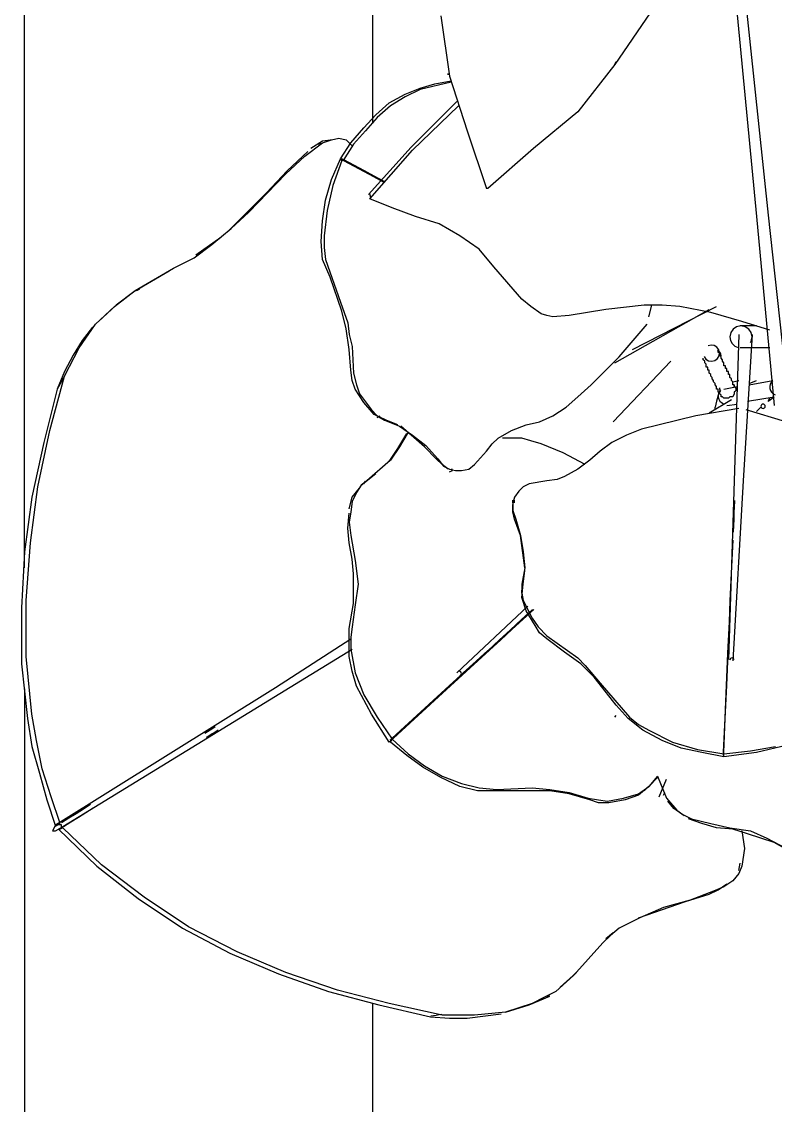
# Model space of a CAD drawing. Header units: millimetres. Extents: x 7649 to 34105, y 3983 to 25377.
# Drawn here: x 15515.5 to 15785.8, y 14705.2 to 15093.6 of the extents above; entities that cross this region are included whole.
import ezdxf

# ---------------------------------------------------------------- set-up
doc = ezdxf.new("R2010")
doc.units = ezdxf.units.MM

msp = doc.modelspace()

# ---------------------------------------------------------------- linework, layer by layer
at = {"layer": 'GEOMETRY', "color": 7}
for p, q in [((15641.46111, 15057.08472), (15641.46111, 15337.01389)), ((15516.57778, 14897.80556), (15516.57778, 15278.80556)), ((15770.04861, 15118.46806), (15779.04444, 15023.74722)), ((15773.22361, 15118.99722), (15783.27778, 15024.27639)), ((15665.80278, 15095.71389), (15668.97778, 15074.01806)), ((15740.94444, 15096.77222), (15728.24444, 15078.25139)), ((15728.24444, 15078.25139), (15715.01528, 15061.31806)), ((15728.24444, 15078.25139), (15728.77361, 15079.30972)), ((15668.44861, 15074.54722), (15668.44861, 15075.07639)), ((15669.50694, 15071.90139), (15658.39444, 15069.25556)), ((15658.39444, 15069.78472), (15663.68611, 15071.37222)), ((15663.68611, 15071.37222), (15669.50694, 15072.43056)), ((15668.97778, 15074.01806), (15675.32778, 15054.43889)), ((15647.28194, 15064.49306), (15653.10278, 15067.66806)), ((15653.10278, 15066.60972), (15647.81111, 15063.43472)), ((15653.10278, 15067.66806), (15658.39444, 15069.78472)), ((15658.39444, 15069.25556), (15653.10278, 15066.60972)), ((15642.51944, 15060.25972), (15647.28194, 15064.49306)), ((15647.81111, 15063.43472), (15643.04861, 15059.20139)), ((15671.62361, 15065.02222), (15655.21944, 15048.61806)), ((15655.74861, 15047.55972), (15672.15278, 15063.43472)), ((15638.28611, 15055.49722), (15642.51944, 15060.25972)), ((15643.04861, 15059.20139), (15638.81528, 15054.43889)), ((15715.01528, 15061.31806), (15699.14028, 15048.08889)), ((15715.01528, 15061.31806), (15715.54444, 15061.84722)), ((15633.52361, 15050.20556), (15638.28611, 15055.49722)), ((15627.17361, 15051.26389), (15623.46944, 15050.73472)), ((15623.46944, 15050.20556), (15626.64444, 15051.26389)), ((15626.64444, 15051.26389), (15629.29028, 15051.79306)), ((15629.29028, 15051.79306), (15631.93611, 15051.26389)), ((15631.93611, 15051.26389), (15634.05278, 15049.14722)), ((15638.81528, 15054.43889), (15634.58194, 15049.67639)), ((15675.32778, 15054.43889), (15682.20694, 15033.80139)), ((15618.17778, 15047.03056), (15610.76944, 15040.15139)), ((15617.11944, 15045.44306), (15623.46944, 15050.20556)), ((15623.46944, 15050.73472), (15619.23611, 15048.08889)), ((15621.88194, 15049.67639), (15622.94028, 15050.20556)), ((15629.81944, 15044.38472), (15633.52361, 15050.20556)), ((15634.58194, 15049.67639), (15630.87778, 15043.85556)), ((15655.21944, 15048.61806), (15639.87361, 15031.68472)), ((15640.40278, 15030.09722), (15655.74861, 15047.55972)), ((15699.14028, 15048.08889), (15682.73611, 15033.80139)), ((15610.24028, 15039.09306), (15617.11944, 15045.44306)), ((15626.64444, 15036.97639), (15629.81944, 15044.38472)), ((15630.34861, 15043.85556), (15627.17361, 15034.85972)), ((15630.34861, 15043.85556), (15629.81944, 15044.38472)), ((15629.81944, 15044.38472), (15630.34861, 15043.85556)), ((15630.04382, 15044.35095), (15630.26421, 15044.23207)), ((15630.26421, 15044.23207), (15630.48449, 15044.11326)), ((15630.60841, 15044.319), (15630.37645, 15044.44415)), ((15630.48449, 15044.11326), (15630.70465, 15043.99451)), ((15630.84025, 15044.19391), (15630.60841, 15044.319)), ((15630.70465, 15043.99451), (15630.92469, 15043.87583)), ((15631.07198, 15044.06889), (15630.84025, 15044.19391)), ((15630.96646, 15043.85299), (15634.56268, 15041.91332)), ((15631.30359, 15043.94392), (15631.07198, 15044.06889)), ((15634.89522, 15042.0064), (15631.29929, 15043.94656)), ((15610.76944, 15040.15139), (15603.36111, 15032.21389)), ((15634.56268, 15041.91332), (15638.12891, 15039.98986)), ((15638.46114, 15040.0824), (15634.89522, 15042.0064)), ((15638.12891, 15039.98986), (15641.665, 15038.08268)), ((15641.99689, 15038.17466), (15638.46114, 15040.0824)), ((15597.01111, 15025.33472), (15610.24028, 15039.09306)), ((15624.52778, 15029.56806), (15626.64444, 15036.97639)), ((15641.665, 15038.08268), (15645.17078, 15036.19187)), ((15645.50233, 15036.28325), (15641.99689, 15038.17466)), ((15603.36111, 15032.21389), (15589.60278, 15018.45556)), ((15627.17361, 15034.85972), (15625.05694, 15025.86389)), ((15640.26945, 15031.89866), (15640.36095, 15031.55915)), ((15640.36095, 15031.55915), (15640.45265, 15031.21963)), ((15682.73611, 15033.80139), (15682.20694, 15033.80139)), ((15623.46944, 15022.15972), (15624.52778, 15029.56806)), ((15648.34028, 15026.92222), (15640.40278, 15030.09722)), ((15640.45265, 15031.21963), (15640.54473, 15030.88012)), ((15640.54473, 15030.88012), (15640.63739, 15030.54061)), ((15590.66111, 15019.51389), (15597.01111, 15025.33472)), ((15625.05694, 15025.86389), (15623.99861, 15016.86806)), ((15656.80694, 15023.74722), (15648.34028, 15026.92222)), ((15665.27361, 15021.10139), (15656.80694, 15023.74722)), ((15779.04444, 15023.74722), (15785.39444, 14956.01389)), ((15783.27778, 15024.27639), (15790.68611, 14956.54306)), ((15622.94028, 15014.75139), (15623.46944, 15022.15972)), ((15672.68194, 15016.86806), (15665.27361, 15021.10139)), ((15577.96111, 15009.98889), (15586.95694, 15016.33889)), ((15583.78194, 15013.69306), (15590.66111, 15019.51389)), ((15623.99861, 15016.86806), (15623.99861, 15012.63472)), ((15679.56111, 15012.10556), (15672.68194, 15016.86806)), ((15577.43194, 15008.93056), (15583.78194, 15013.69306)), ((15623.46944, 15008.40139), (15622.94028, 15014.75139)), ((15623.99861, 15012.63472), (15624.52778, 15008.40139)), ((15684.85278, 15005.75556), (15679.56111, 15012.10556)), ((15570.02361, 15005.22639), (15577.43194, 15008.93056)), ((15626.11528, 15002.05139), (15623.46944, 15008.40139)), ((15624.52778, 15008.40139), (15629.81944, 14993.05556)), ((15556.26528, 14997.28889), (15570.02361, 15005.22639)), ((15694.90694, 14994.11389), (15684.85278, 15005.75556)), ((15568.43611, 15004.16806), (15555.73611, 14996.75972)), ((15630.34861, 14989.88056), (15626.11528, 15002.05139)), ((15548.85694, 14991.46806), (15556.26528, 14997.28889)), ((15555.73611, 14996.75972), (15549.38611, 14991.99722)), ((15556.79444, 14997.28889), (15557.85278, 14997.81806)), ((15629.81944, 14993.05556), (15632.46528, 14985.64722)), ((15698.08194, 14991.46806), (15694.90694, 14994.11389)), ((15541.97778, 14985.11806), (15548.85694, 14991.46806)), ((15549.38611, 14991.99722), (15543.03611, 14986.17639)), ((15631.93611, 14983.53056), (15630.34861, 14989.88056)), ((15701.78611, 14988.82222), (15698.08194, 14991.46806)), ((15703.90278, 14988.29306), (15701.78611, 14988.82222)), ((15725.06944, 14990.40972), (15711.84028, 14988.29306)), ((15738.82778, 14991.99722), (15725.06944, 14990.40972)), ((15728.24444, 14971.35972), (15762.11111, 14990.40972)), ((15734.59444, 14976.12222), (15764.75694, 14991.46806)), ((15745.17778, 14991.99722), (15738.82778, 14991.99722)), ((15740.41528, 14987.76389), (15741.47361, 14991.99722)), ((15751.52778, 14991.46806), (15745.17778, 14991.99722)), ((15762.64028, 14989.35139), (15751.52778, 14991.46806)), ((15773.75278, 14986.17639), (15762.64028, 14989.35139)), ((15536.15694, 14976.65139), (15541.97778, 14985.11806)), ((15632.46528, 14985.64722), (15632.99444, 14981.41389)), ((15706.01944, 14987.76389), (15703.90278, 14988.29306)), ((15711.84028, 14988.29306), (15706.01944, 14987.76389)), ((15729.83194, 14973.47639), (15739.88611, 14985.11806)), ((15783.80694, 14983.00139), (15773.75278, 14986.17639)), ((15540.91944, 14984.05972), (15537.21528, 14979.29722)), ((15632.99444, 14976.12222), (15631.93611, 14983.53056)), ((15632.99444, 14981.41389), (15634.05278, 14977.18056)), ((15769.83177, 14982.16599), (15769.51944, 14980.62166)), ((15770.6824, 14983.42701), (15769.83177, 14982.16599)), ((15771.94375, 14984.27716), (15770.6824, 14983.42701)), ((15772.69444, 14981.41389), (15771.10694, 14929.02639)), ((15773.48819, 14984.58889), (15771.94375, 14984.27716)), ((15773.75278, 14984.58889), (15773.22361, 14984.58889)), ((15775.03264, 14984.27716), (15773.48819, 14984.58889)), ((15774.28194, 14984.58889), (15773.75278, 14984.58889)), ((15774.81111, 14984.58889), (15774.28194, 14984.58889)), ((15777.45694, 14981.41389), (15774.28194, 14929.02639)), ((15775.34028, 14984.58889), (15774.81111, 14984.58889)), ((15776.29399, 14983.42701), (15775.03264, 14984.27716)), ((15775.86944, 14984.58889), (15775.34028, 14984.58889)), ((15776.39861, 14984.58889), (15775.86944, 14984.58889)), ((15777.14462, 14982.16599), (15776.29399, 14983.42701)), ((15776.92778, 14984.58889), (15776.39861, 14984.58889)), ((15777.45694, 14984.58889), (15776.92778, 14984.58889)), ((15777.45694, 14980.62166), (15777.14462, 14982.16599)), ((15777.98611, 14984.58889), (15777.45694, 14984.58889)), ((15778.51528, 14984.58889), (15777.98611, 14984.58889)), ((15779.04444, 14984.58889), (15778.51528, 14984.58889)), ((15537.21528, 14979.29722), (15534.04028, 14974.00556)), ((15634.05278, 14977.18056), (15634.58194, 14967.65556)), ((15762.7991, 14977.70855), (15761.6759, 14977.43752)), ((15763.90083, 14977.534), (15762.7991, 14977.70855)), ((15764.85677, 14976.95915), (15763.90083, 14977.534)), ((15769.51944, 14980.61861), (15769.73546, 14979.32759)), ((15769.73546, 14979.32759), (15770.34011, 14978.20341)), ((15770.34011, 14978.20341), (15771.26989, 14977.32881)), ((15771.26989, 14977.32881), (15772.46125, 14976.78655)), ((15776.92472, 14978.63489), (15777.15483, 14979.10133)), ((15777.15483, 14979.10133), (15777.32138, 14979.59172)), ((15777.32138, 14979.59172), (15777.42266, 14980.09963)), ((15777.42266, 14980.09963), (15777.45694, 14980.61861)), ((15530.86528, 14966.59722), (15536.15694, 14976.65139)), ((15534.04028, 14974.00556), (15530.86528, 14968.18472)), ((15633.52361, 14968.71389), (15632.99444, 14976.12222)), ((15719.77778, 14963.42222), (15729.83194, 14973.47639)), ((15760.26712, 14973.56933), (15760.95295, 14972.63946)), ((15765.5426, 14976.02928), (15764.85677, 14976.95915)), ((15765.06545, 14972.84822), (15765.63994, 14973.80439)), ((15765.60175, 14975.46892), (15765.09437, 14975.83641)), ((15765.28611, 14975.06389), (15765.28611, 14975.59306)), ((15765.81528, 14975.06389), (15765.28611, 14975.06389)), ((15765.81406, 14974.90619), (15765.5426, 14976.02928)), ((15765.99026, 14974.99054), (15765.60175, 14975.46892)), ((15765.63994, 14973.80439), (15765.81406, 14974.90619)), ((15765.81528, 14974.53472), (15765.81528, 14975.06389)), ((15765.81528, 14974.00556), (15765.81528, 14974.53472)), ((15766.34444, 14973.47639), (15765.81528, 14974.00556)), ((15766.24309, 14974.42853), (15765.99026, 14974.99054)), ((15766.34345, 14973.81013), (15766.24309, 14974.42853)), ((15766.34444, 14972.94722), (15766.34444, 14973.47639)), ((15773.75278, 14976.65139), (15773.22361, 14976.65139)), ((15774.28194, 14976.65139), (15773.75278, 14976.65139)), ((15774.81111, 14976.65139), (15774.28194, 14976.65139)), ((15775.34028, 14976.65139), (15774.81111, 14976.65139)), ((15775.86944, 14976.65139), (15775.34028, 14976.65139)), ((15776.39861, 14976.65139), (15775.86944, 14976.65139)), ((15776.92778, 14976.65139), (15776.39861, 14976.65139)), ((15777.45694, 14976.65139), (15776.92778, 14976.65139)), ((15777.98611, 14976.65139), (15777.45694, 14976.65139)), ((15778.51528, 14976.65139), (15777.98611, 14976.65139)), ((15779.04444, 14976.65139), (15778.51528, 14976.65139)), ((15779.57361, 14976.65139), (15779.04444, 14976.65139)), ((15780.10278, 14976.65139), (15779.57361, 14976.65139)), ((15780.63194, 14976.65139), (15780.10278, 14976.65139)), ((15781.16111, 14976.65139), (15780.63194, 14976.65139)), ((15781.69028, 14976.65139), (15781.16111, 14976.65139)), ((15782.21944, 14976.65139), (15781.69028, 14976.65139)), ((15782.74861, 14976.65139), (15782.21944, 14976.65139)), ((15783.27778, 14976.65139), (15782.74861, 14976.65139)), ((15783.80694, 14976.65139), (15783.27778, 14976.65139)), ((15727.71528, 14950.19306), (15748.35278, 14971.88889)), ((15759.99444, 14972.41806), (15759.99444, 14972.94722)), ((15760.52361, 14971.88889), (15759.99444, 14972.41806)), ((15760.52361, 14971.35972), (15760.52361, 14971.88889)), ((15761.05278, 14970.83056), (15760.52361, 14971.35972)), ((15760.95295, 14972.63946), (15761.90889, 14972.06461)), ((15761.05278, 14970.30139), (15761.05278, 14970.83056)), ((15761.05278, 14969.77222), (15761.05278, 14970.30139)), ((15761.58194, 14969.77222), (15761.05278, 14969.77222)), ((15761.58194, 14969.24306), (15761.58194, 14969.77222)), ((15761.90889, 14972.06461), (15763.01063, 14971.89006)), ((15763.01063, 14971.89006), (15764.13382, 14972.16109)), ((15764.13584, 14972.16204), (15765.06545, 14972.84822)), ((15766.87361, 14972.41806), (15766.34444, 14972.94722)), ((15766.87361, 14971.88889), (15766.87361, 14972.41806)), ((15767.40278, 14971.35972), (15766.87361, 14971.88889)), ((15767.40278, 14970.83056), (15767.40278, 14971.35972)), ((15767.40278, 14970.30139), (15767.40278, 14970.83056)), ((15767.93194, 14970.30139), (15767.40278, 14970.30139)), ((15767.93194, 14969.77222), (15767.93194, 14970.30139)), ((15767.93194, 14969.24306), (15767.93194, 14969.77222)), ((15525.57361, 14947.01806), (15530.86528, 14966.59722)), ((15530.86528, 14968.18472), (15528.21944, 14961.83472)), ((15530.86528, 14966.59722), (15528.21944, 14961.83472)), ((15634.05278, 14965.00972), (15633.52361, 14968.71389)), ((15634.58194, 14967.65556), (15635.64028, 14963.42222)), ((15761.58194, 14968.71389), (15761.58194, 14969.24306)), ((15762.11111, 14968.71389), (15761.58194, 14968.71389)), ((15762.11111, 14968.18472), (15762.11111, 14968.71389)), ((15762.11111, 14967.65556), (15762.11111, 14968.18472)), ((15762.64028, 14967.12639), (15762.11111, 14967.65556)), ((15762.64028, 14966.59722), (15762.64028, 14967.12639)), ((15763.16944, 14966.06806), (15762.64028, 14966.59722)), ((15763.16944, 14965.53889), (15763.16944, 14966.06806)), ((15763.69861, 14965.00972), (15763.16944, 14965.53889)), ((15768.46111, 14969.24306), (15767.93194, 14969.24306)), ((15768.46111, 14968.71389), (15768.46111, 14969.24306)), ((15768.46111, 14968.18472), (15768.46111, 14968.71389)), ((15768.99028, 14968.18472), (15768.46111, 14968.18472)), ((15768.99028, 14967.65556), (15768.99028, 14968.18472)), ((15768.99028, 14967.12639), (15768.99028, 14967.65556)), ((15769.51944, 14967.12639), (15768.99028, 14967.12639)), ((15769.51944, 14966.59722), (15769.51944, 14967.12639)), ((15769.51944, 14966.06806), (15769.51944, 14966.59722)), ((15770.04861, 14965.53889), (15769.51944, 14966.06806)), ((15770.04861, 14965.00972), (15770.04861, 14965.53889)), ((15528.21944, 14961.83472), (15523.45694, 14942.78472)), ((15635.11111, 14961.83472), (15634.05278, 14965.00972)), ((15638.28611, 14957.07222), (15635.11111, 14961.83472)), ((15635.64028, 14963.42222), (15636.69861, 14960.24722)), ((15715.01528, 14959.18889), (15719.77778, 14963.42222)), ((15763.69861, 14964.48056), (15763.69861, 14965.00972)), ((15764.22778, 14963.95139), (15763.69861, 14964.48056)), ((15764.22778, 14963.42222), (15764.22778, 14963.95139)), ((15764.75694, 14962.89306), (15764.22778, 14963.42222)), ((15764.75694, 14962.36389), (15764.75694, 14962.89306)), ((15764.75694, 14961.83472), (15764.75694, 14962.36389)), ((15765.28611, 14961.83472), (15764.75694, 14961.83472)), ((15765.28611, 14961.30556), (15765.28611, 14961.83472)), ((15766.3259, 14961.68313), (15765.81441, 14961.12574)), ((15765.82633, 14962.35262), (15765.8181, 14961.97129)), ((15765.8181, 14961.97129), (15765.85953, 14961.59376)), ((15765.85953, 14961.59376), (15765.94976, 14961.22483)), ((15767.40278, 14961.83472), (15772.16528, 14962.89306)), ((15770.57778, 14964.48056), (15770.04861, 14965.00972)), ((15770.57778, 14964.48056), (15772.69444, 14965.00972)), ((15770.57778, 14963.95139), (15770.57778, 14964.48056)), ((15770.57778, 14963.42222), (15770.57778, 14963.95139)), ((15771.10694, 14963.42222), (15770.57778, 14963.42222)), ((15771.10694, 14963.42222), (15771.10694, 14962.89306)), ((15771.10694, 14962.89306), (15771.10694, 14963.42222)), ((15771.10694, 14962.89306), (15771.63611, 14962.36389)), ((15771.63611, 14962.36389), (15771.63611, 14961.83472)), ((15771.63611, 14961.83472), (15771.63611, 14961.30556)), ((15776.39861, 14963.42222), (15784.86528, 14965.00972)), ((15776.39861, 14963.95139), (15779.04444, 14965.00972)), ((15783.9825, 14963.62405), (15783.81851, 14962.88856)), ((15783.81851, 14962.88856), (15783.85112, 14962.12319)), ((15783.85112, 14962.12319), (15784.08219, 14961.39281)), ((15784.32971, 14964.29285), (15783.9825, 14963.62405)), ((15784.84673, 14964.85813), (15784.32971, 14964.29285)), ((15636.69861, 14960.24722), (15640.93194, 14954.42639)), ((15710.78194, 14955.48472), (15715.01528, 14959.18889)), ((15762.11111, 14953.36806), (15770.04861, 14958.13056)), ((15765.28611, 14959.71806), (15764.75694, 14957.60139)), ((15765.28611, 14960.77639), (15765.28611, 14961.30556)), ((15765.81528, 14960.77639), (15765.28611, 14960.77639)), ((15765.46817, 14960.46673), (15765.30032, 14959.74146)), ((15765.30032, 14959.74146), (15765.32399, 14958.98533)), ((15765.32399, 14958.98533), (15765.54162, 14958.26081)), ((15765.81441, 14961.12574), (15765.46817, 14960.46673)), ((15765.54162, 14958.26081), (15765.93107, 14957.62637)), ((15765.81528, 14960.77639), (15765.81528, 14960.24722)), ((15765.81528, 14960.24722), (15765.81528, 14960.77639)), ((15766.34444, 14959.71806), (15765.81528, 14960.24722)), ((15765.93107, 14957.62637), (15766.46863, 14957.11139)), ((15765.94976, 14961.22483), (15766.08795, 14960.86933)), ((15766.34444, 14959.18889), (15766.34444, 14959.71806)), ((15766.87361, 14959.18889), (15766.34444, 14959.18889)), ((15767.40278, 14958.65972), (15766.87361, 14959.18889)), ((15767.93194, 14958.65972), (15767.40278, 14958.65972)), ((15768.46111, 14958.65972), (15767.93194, 14958.65972)), ((15768.99028, 14958.65972), (15768.46111, 14958.65972)), ((15769.51944, 14959.18889), (15768.99028, 14958.65972)), ((15770.04861, 14959.18889), (15769.51944, 14959.18889)), ((15770.57778, 14959.18889), (15770.04861, 14959.18889)), ((15771.10694, 14960.24722), (15770.57778, 14959.18889)), ((15771.63611, 14961.30556), (15771.10694, 14960.77639)), ((15771.10694, 14960.77639), (15771.10694, 14960.24722)), ((15775.86944, 14957.60139), (15785.39444, 14959.18889)), ((15783.27778, 14957.60139), (15785.39444, 14959.18889)), ((15783.27778, 14957.60139), (15783.80694, 14958.65972)), ((15784.08219, 14961.39281), (15784.4878, 14960.75774)), ((15784.4878, 14960.75774), (15785.04277, 14960.24798)), ((15785.04277, 14960.24798), (15785.72191, 14959.89357)), ((15641.99028, 14952.83889), (15638.28611, 14957.07222)), ((15640.93194, 14954.42639), (15643.04861, 14952.30972)), ((15706.01944, 14952.30972), (15710.78194, 14955.48472)), ((15772.69444, 14954.95556), (15757.34861, 14952.30972)), ((15764.75694, 14957.60139), (15764.22778, 14955.48472)), ((15764.22778, 14954.42639), (15764.22778, 14955.48472)), ((15766.46863, 14957.11139), (15767.13063, 14956.74525)), ((15768.46111, 14956.01389), (15772.16528, 14956.54306)), ((15789.62778, 14950.19306), (15775.34028, 14954.42639)), ((15779.04444, 14953.89722), (15780.63194, 14955.48472)), ((15780.69441, 14956.05848), (15780.63194, 14955.74961)), ((15780.63194, 14955.749), (15780.69441, 14955.44013)), ((15780.86454, 14956.31068), (15780.69441, 14956.05848)), ((15780.69441, 14955.44013), (15780.86454, 14955.18793)), ((15781.11681, 14956.48071), (15780.86454, 14956.31068)), ((15780.86454, 14955.18793), (15781.11681, 14955.0179)), ((15781.42569, 14956.54306), (15781.11681, 14956.48071)), ((15781.11681, 14955.0179), (15781.42569, 14954.95556)), ((15781.73458, 14956.48071), (15781.42569, 14956.54306)), ((15781.42569, 14954.95556), (15781.73458, 14955.0179)), ((15781.98685, 14956.31068), (15781.73458, 14956.48071)), ((15781.73458, 14955.0179), (15781.98685, 14955.18793)), ((15782.15698, 14956.05848), (15781.98685, 14956.31068)), ((15781.98685, 14955.18793), (15782.15698, 14955.44013)), ((15782.21944, 14955.74961), (15782.15698, 14956.05848)), ((15782.15698, 14955.44013), (15782.21944, 14955.749)), ((15646.22361, 14950.72222), (15641.99028, 14952.83889)), ((15643.04861, 14952.30972), (15645.69444, 14950.72222)), ((15643.04861, 14951.78056), (15644.10694, 14952.30972)), ((15645.69444, 14950.72222), (15650.98611, 14948.60556)), ((15650.45694, 14949.13472), (15646.22361, 14950.72222)), ((15696.49444, 14949.13472), (15701.25694, 14950.19306)), ((15701.25694, 14950.19306), (15706.01944, 14952.30972)), ((15757.34861, 14952.30972), (15744.11944, 14949.13472)), ((15521.34028, 14926.90972), (15525.57361, 14947.01806)), ((15650.45694, 14940.66806), (15653.63194, 14945.95972)), ((15650.98611, 14948.60556), (15655.74861, 14945.43056)), ((15654.16111, 14946.48889), (15650.98611, 14941.19722)), ((15659.98194, 14941.19722), (15651.51528, 14948.60556)), ((15686.44028, 14944.37222), (15691.20278, 14947.01806)), ((15691.20278, 14947.01806), (15696.49444, 14949.13472)), ((15737.76944, 14947.54722), (15732.47778, 14945.43056)), ((15744.11944, 14949.13472), (15737.76944, 14947.54722)), ((15523.45694, 14942.78472), (15519.22361, 14923.20556)), ((15655.74861, 14945.43056), (15660.51111, 14941.72639)), ((15682.20694, 14939.60972), (15684.32361, 14942.25556)), ((15684.32361, 14942.25556), (15686.44028, 14944.37222)), ((15694.90694, 14944.37222), (15688.02778, 14944.37222)), ((15698.08194, 14943.31389), (15694.90694, 14944.37222)), ((15701.78611, 14942.25556), (15698.08194, 14943.31389)), ((15709.72361, 14939.08056), (15701.78611, 14942.25556)), ((15727.18611, 14942.78472), (15722.95278, 14939.60972)), ((15732.47778, 14945.43056), (15727.18611, 14942.78472)), ((15647.28194, 14935.90556), (15650.45694, 14940.66806)), ((15650.98611, 14941.19722), (15647.81111, 14936.43472)), ((15664.21528, 14936.96389), (15659.98194, 14941.19722)), ((15660.51111, 14941.72639), (15664.74444, 14936.96389)), ((15677.97361, 14934.84722), (15682.20694, 14939.60972)), ((15717.66111, 14934.84722), (15709.72361, 14939.08056)), ((15722.95278, 14939.60972), (15719.24861, 14936.43472)), ((15647.81111, 14936.43472), (15639.34444, 14929.02639)), ((15666.33194, 14934.84722), (15664.21528, 14936.96389)), ((15664.74444, 14936.96389), (15666.86111, 14934.31806)), ((15668.44861, 14933.25972), (15666.33194, 14934.84722)), ((15666.86111, 14934.31806), (15668.97778, 14933.25972)), ((15675.85694, 14933.25972), (15677.97361, 14934.84722)), ((15719.24861, 14936.43472), (15715.01528, 14933.25972)), ((15637.22778, 14927.43889), (15642.51944, 14931.67222)), ((15668.97778, 14933.25972), (15671.09444, 14932.73056)), ((15668.97778, 14932.20139), (15670.03611, 14932.73056)), ((15669.50694, 14933.25972), (15670.03611, 14933.25972)), ((15671.09444, 14932.73056), (15673.21111, 14932.73056)), ((15673.21111, 14932.73056), (15675.85694, 14933.25972)), ((15710.25278, 14930.61389), (15707.60694, 14929.55556)), ((15715.01528, 14933.25972), (15710.25278, 14930.61389)), ((15518.69444, 14906.80139), (15521.34028, 14926.90972)), ((15637.22778, 14927.43889), (15635.64028, 14924.79306)), ((15639.34444, 14929.02639), (15637.22778, 14927.43889)), ((15638.28611, 14927.96806), (15638.81528, 14929.02639)), ((15695.43611, 14926.90972), (15693.84861, 14925.32222)), ((15697.55278, 14927.96806), (15695.43611, 14926.90972)), ((15703.90278, 14929.02639), (15697.55278, 14927.96806)), ((15707.60694, 14929.55556), (15703.90278, 14929.02639)), ((15771.10694, 14929.02639), (15768.99028, 14864.99722)), ((15774.28194, 14929.02639), (15770.57778, 14864.46806)), ((15519.22361, 14923.20556), (15516.57778, 14903.62639)), ((15632.99444, 14918.97222), (15634.05278, 14923.20556)), ((15634.05278, 14923.20556), (15636.69861, 14926.38056)), ((15635.64028, 14924.79306), (15634.05278, 14921.61806)), ((15692.26111, 14923.20556), (15691.73194, 14921.08889)), ((15693.84861, 14925.32222), (15692.26111, 14923.20556)), ((15634.05278, 14921.61806), (15633.52361, 14917.91389)), ((15691.73194, 14921.08889), (15691.73194, 14922.14722)), ((15691.73194, 14921.08889), (15691.73194, 14918.44306)), ((15691.73194, 14917.91389), (15691.73194, 14920.55972)), ((15692.26111, 14921.08889), (15692.26111, 14922.14722)), ((15771.05168, 14919.85809), (15770.96665, 14917.94141)), ((15771.07192, 14920.3144), (15771.05168, 14919.85809)), ((15771.09213, 14920.76996), (15771.07192, 14920.3144)), ((15771.1123, 14921.22474), (15771.09213, 14920.76996)), ((15771.09959, 14917.56299), (15771.19888, 14919.82486)), ((15771.13244, 14921.67873), (15771.1123, 14921.22474)), ((15771.19888, 14919.82486), (15771.22255, 14920.36407)), ((15771.22255, 14920.36407), (15771.24617, 14920.9022)), ((15771.24617, 14920.9022), (15771.26974, 14921.43925)), ((15771.26974, 14921.43925), (15771.29327, 14921.97523)), ((15632.46528, 14912.09306), (15632.99444, 14917.38472)), ((15633.52361, 14917.91389), (15632.99444, 14914.20972)), ((15691.73194, 14918.44306), (15692.79028, 14915.26806)), ((15692.26111, 14915.26806), (15691.73194, 14917.91389)), ((15694.37778, 14909.44722), (15692.26111, 14915.26806)), ((15692.79028, 14915.26806), (15694.37778, 14909.44722)), ((15770.88104, 14916.01126), (15770.79485, 14914.06766)), ((15770.96665, 14917.94141), (15770.88104, 14916.01126)), ((15770.8985, 14912.98303), (15770.99946, 14915.28236)), ((15770.99946, 14915.28236), (15771.09959, 14917.56299)), ((15632.99444, 14906.80139), (15632.46528, 14912.09306)), ((15632.99444, 14914.20972), (15633.52361, 14909.44722)), ((15770.79485, 14914.06766), (15770.70806, 14912.11062)), ((15770.7967, 14910.66504), (15770.8985, 14912.98303)), ((15633.52361, 14909.44722), (15635.11111, 14900.45139)), ((15694.37778, 14909.44722), (15695.43611, 14903.62639)), ((15695.96528, 14897.80556), (15694.37778, 14909.44722)), ((15770.51163, 14907.6801), (15770.19827, 14900.61)), ((15770.3579, 14900.67627), (15770.66985, 14907.77668)), ((15516.57778, 14903.62639), (15515.51944, 14883.51806)), ((15517.10694, 14886.16389), (15518.69444, 14906.80139)), ((15634.05278, 14900.98056), (15632.99444, 14906.80139)), ((15695.43611, 14903.62639), (15695.96528, 14897.80556)), ((15634.58194, 14895.68889), (15634.05278, 14900.98056)), ((15635.11111, 14900.45139), (15636.16944, 14891.98472)), ((15770.19827, 14900.61), (15769.87786, 14893.37859)), ((15770.03869, 14893.41304), (15770.3579, 14900.67627)), ((15634.58194, 14885.10556), (15634.58194, 14895.68889)), ((15695.96528, 14897.80556), (15694.90694, 14891.98472)), ((15695.43611, 14891.98472), (15695.96528, 14896.74722)), ((15636.16944, 14891.98472), (15635.11111, 14884.57639)), ((15694.90694, 14891.98472), (15694.90694, 14888.80972)), ((15694.90694, 14887.22222), (15695.43611, 14891.98472)), ((15769.87786, 14893.37859), (15769.55049, 14885.9872)), ((15769.71227, 14885.98831), (15770.03869, 14893.41304)), ((15694.90694, 14888.80972), (15694.90694, 14889.86806)), ((15694.90694, 14888.80972), (15695.43611, 14886.16389)), ((15517.10694, 14866.05556), (15517.10694, 14886.16389)), ((15632.99444, 14876.10972), (15634.58194, 14885.10556)), ((15635.11111, 14884.57639), (15634.05278, 14876.63889)), ((15671.62361, 14860.23472), (15697.02361, 14884.04722)), ((15696.49444, 14882.45972), (15694.90694, 14887.22222)), ((15695.43611, 14886.16389), (15698.61111, 14879.81389)), ((15769.55049, 14885.9872), (15769.21619, 14878.43713)), ((15769.3787, 14878.40343), (15769.71227, 14885.98831)), ((15515.51944, 14883.51806), (15515.51944, 14863.40972)), ((15672.68194, 14859.17639), (15698.08194, 14881.93056)), ((15698.73683, 14882.86419), (15694.84277, 14879.29918)), ((15695.31001, 14879.31536), (15699.20282, 14882.88172)), ((15699.66944, 14877.16806), (15696.49444, 14882.45972)), ((15632.99444, 14871.34722), (15632.99444, 14876.10972)), ((15634.05278, 14876.63889), (15633.52361, 14872.93472)), ((15694.84277, 14879.29918), (15690.88574, 14875.67645)), ((15691.35418, 14875.69135), (15695.31001, 14879.31536)), ((15698.61111, 14879.81389), (15700.72778, 14876.63889)), ((15701.25694, 14874.52222), (15699.66944, 14877.16806)), ((15700.72778, 14876.63889), (15703.90278, 14873.46389)), ((15769.21619, 14878.43713), (15768.72109, 14867.25134)), ((15768.88658, 14867.21756), (15769.3787, 14878.40343)), ((15606.53611, 14854.94306), (15633.52361, 14872.40556)), ((15633.52361, 14872.93472), (15633.52361, 14868.70139)), ((15690.88574, 14875.67645), (15686.86614, 14871.99635)), ((15687.33572, 14872.01003), (15691.35418, 14875.69135)), ((15703.90278, 14872.40556), (15701.25694, 14874.52222)), ((15703.90278, 14873.46389), (15711.31111, 14868.17222)), ((15710.25278, 14867.64306), (15703.90278, 14872.40556)), ((15608.12361, 14852.82639), (15634.05278, 14868.70139)), ((15632.99444, 14866.05556), (15632.99444, 14871.34722)), ((15633.52361, 14868.70139), (15635.11111, 14860.23472)), ((15674.99878, 14860.70861), (15683.25501, 14868.27177)), ((15686.86614, 14871.99635), (15682.78436, 14868.25924)), ((15683.25501, 14868.27177), (15687.33572, 14872.01003)), ((15519.22361, 14845.41806), (15517.10694, 14866.05556)), ((15634.05278, 14860.76389), (15632.99444, 14866.05556)), ((15682.74943, 14868.22727), (15674.4992, 14860.67348)), ((15716.07361, 14863.40972), (15710.25278, 14867.64306)), ((15711.31111, 14868.17222), (15715.01528, 14865.52639)), ((15715.01528, 14865.52639), (15717.66111, 14862.88056)), ((15768.72109, 14867.25134), (15768.21207, 14855.74593)), ((15768.38017, 14855.7121), (15768.88658, 14867.21756)), ((15769.596, 14865.07321), (15769.52021, 14864.7674)), ((15769.77685, 14865.31777), (15769.596, 14865.07321)), ((15770.03619, 14865.4767), (15769.77685, 14865.31777)), ((15770.34743, 14865.52565), (15770.03619, 14865.4767)), ((15770.6045, 14865.47107), (15770.34849, 14865.5256)), ((15770.82377, 14865.34038), (15770.6045, 14865.47107)), ((15770.99032, 14865.14694), (15770.82377, 14865.34038)), ((15771.08819, 14864.90417), (15770.99032, 14865.14694)), ((15515.51944, 14863.40972), (15517.63611, 14843.83056)), ((15635.64028, 14855.47222), (15634.05278, 14860.76389)), ((15674.4992, 14860.67348), (15666.0137, 14852.90398)), ((15666.50651, 14852.92952), (15674.99878, 14860.70861)), ((15672.30015, 14860.75525), (15672.0512, 14860.67438)), ((15672.55539, 14860.75179), (15672.30015, 14860.75525)), ((15672.79637, 14860.66763), (15672.55539, 14860.75179)), ((15673.00257, 14860.50639), (15672.79637, 14860.66763)), ((15673.16562, 14860.23559), (15673.00328, 14860.50561)), ((15720.83611, 14858.64722), (15716.07361, 14863.40972)), ((15717.66111, 14862.88056), (15722.95278, 14856.53056)), ((15635.11111, 14860.23472), (15638.28611, 14852.29722)), ((15672.95322, 14859.38457), (15673.13898, 14859.63904)), ((15673.13898, 14859.63904), (15673.21032, 14859.93473)), ((15673.21032, 14859.93473), (15673.16562, 14860.23559)), ((15728.77361, 14848.59306), (15720.83611, 14858.64722)), ((15516.57778, 14854.41389), (15516.57778, 14549.08472)), ((15527.69028, 14805.73056), (15606.53611, 14854.94306)), ((15528.74861, 14804.14306), (15608.12361, 14852.82639)), ((15640.93194, 14845.41806), (15635.64028, 14855.47222)), ((15666.0137, 14852.90398), (15657.29612, 14844.92172)), ((15657.78142, 14844.93745), (15666.50651, 14852.92952)), ((15722.95278, 14856.53056), (15733.53611, 14844.35972)), ((15768.21207, 14855.74593), (15767.68931, 14843.92529)), ((15767.85969, 14843.89141), (15768.38017, 14855.7121)), ((15638.28611, 14852.29722), (15643.04861, 14844.35972)), ((15520.81111, 14835.89306), (15519.22361, 14845.41806)), ((15647.28194, 14835.36389), (15640.93194, 14845.41806)), ((15733.00694, 14843.83056), (15728.77361, 14848.59306)), ((15517.63611, 14843.83056), (15519.22361, 14833.77639)), ((15643.04861, 14844.35972), (15648.34028, 14836.42222)), ((15657.29612, 14844.92172), (15648.34969, 14836.72962)), ((15648.82674, 14836.73536), (15657.78142, 14844.93745)), ((15728.24444, 14844.35972), (15728.77361, 14844.88889)), ((15738.29861, 14839.59722), (15733.00694, 14843.83056)), ((15733.53611, 14844.35972), (15736.71111, 14841.71389)), ((15736.71111, 14841.71389), (15740.41528, 14839.59722)), ((15767.68931, 14843.92529), (15767.15301, 14831.7938)), ((15767.32531, 14831.7599), (15767.85969, 14843.89141)), ((15581.20567, 14838.59074), (15582.14842, 14839.17813)), ((15582.79594, 14837.64023), (15581.73838, 14836.98126)), ((15582.14842, 14839.17813), (15583.08977, 14839.76464)), ((15583.85173, 14838.29808), (15582.79594, 14837.64023)), ((15583.08977, 14839.76464), (15584.02969, 14840.35027)), ((15584.90573, 14838.95483), (15583.85173, 14838.29808)), ((15584.02969, 14840.35027), (15584.96819, 14840.93502)), ((15585.95795, 14839.61046), (15584.90573, 14838.95483)), ((15745.17778, 14835.89306), (15738.29861, 14839.59722)), ((15740.41528, 14839.59722), (15748.88194, 14835.36389)), ((15519.22361, 14833.77639), (15521.86944, 14824.25139)), ((15522.92778, 14825.83889), (15520.81111, 14835.89306)), ((15647.28194, 14835.36389), (15648.34028, 14836.42222)), ((15647.76132, 14836.19047), (15647.57664, 14836.02136)), ((15647.9459, 14836.35949), (15647.76132, 14836.19047)), ((15647.81111, 14835.36389), (15648.34028, 14836.42222)), ((15653.63194, 14830.60139), (15647.81111, 14835.36389)), ((15648.13038, 14836.52842), (15647.9459, 14836.35949)), ((15648.05341, 14836.02741), (15648.24777, 14836.20543)), ((15648.31477, 14836.69726), (15648.13038, 14836.52842)), ((15648.24777, 14836.20543), (15648.44204, 14836.38337)), ((15648.34028, 14836.42222), (15654.16111, 14831.13056)), ((15648.44204, 14836.38337), (15648.6362, 14836.56121)), ((15648.6362, 14836.56121), (15648.83027, 14836.73897)), ((15752.05694, 14833.24722), (15745.17778, 14835.89306)), ((15748.88194, 14835.36389), (15757.87778, 14832.71806)), ((15776.92778, 14832.18889), (15785.92361, 14833.77639)), ((15790.15694, 14834.30556), (15779.04444, 14831.65972)), ((15659.45278, 14826.36806), (15653.63194, 14830.60139)), ((15654.16111, 14831.13056), (15659.98194, 14826.89722)), ((15759.46528, 14831.65972), (15752.05694, 14833.24722)), ((15757.87778, 14832.71806), (15767.40278, 14831.13056)), ((15767.40278, 14830.07222), (15759.46528, 14831.65972)), ((15767.11864, 14831.00968), (15767.107, 14830.74636)), ((15767.13027, 14831.27286), (15767.11864, 14831.00968)), ((15767.14189, 14831.5359), (15767.13027, 14831.27286)), ((15767.15351, 14831.79882), (15767.14189, 14831.5359)), ((15767.27888, 14830.71248), (15767.29048, 14830.9758)), ((15767.29048, 14830.9758), (15767.30208, 14831.23898)), ((15767.30208, 14831.23898), (15767.31367, 14831.50202)), ((15767.31367, 14831.50202), (15767.32525, 14831.76494)), ((15767.40278, 14831.13056), (15776.92778, 14832.18889)), ((15779.04444, 14831.65972), (15767.40278, 14830.07222)), ((15767.40278, 14830.07222), (15767.40278, 14831.13056)), ((15767.40278, 14830.07222), (15767.40278, 14831.13056)), ((15526.10278, 14815.78472), (15522.92778, 14825.83889)), ((15665.80278, 14822.66389), (15659.45278, 14826.36806)), ((15659.98194, 14826.89722), (15666.33194, 14823.19306)), ((15521.86944, 14824.25139), (15524.51528, 14814.72639)), ((15672.68194, 14819.48889), (15665.80278, 14822.66389)), ((15666.33194, 14823.19306), (15673.21111, 14820.54722)), ((15743.59028, 14823.19306), (15740.41528, 14819.48889)), ((15740.41528, 14819.48889), (15743.59028, 14822.66389)), ((15743.59028, 14823.19306), (15746.76528, 14815.25556)), ((15744.11944, 14815.78472), (15746.76528, 14822.13472)), ((15679.03194, 14817.90139), (15672.68194, 14819.48889)), ((15673.21111, 14820.54722), (15679.56111, 14818.95972)), ((15685.91111, 14817.90139), (15679.03194, 14817.90139)), ((15679.56111, 14818.95972), (15685.91111, 14818.43056)), ((15685.91111, 14818.43056), (15698.61111, 14818.95972)), ((15698.61111, 14817.90139), (15685.91111, 14817.90139)), ((15698.61111, 14818.95972), (15704.96111, 14818.43056)), ((15704.96111, 14817.90139), (15698.61111, 14817.90139)), ((15704.96111, 14818.43056), (15711.84028, 14817.37222)), ((15711.84028, 14816.84306), (15704.96111, 14817.90139)), ((15736.71111, 14816.84306), (15740.41528, 14819.48889)), ((15740.41528, 14819.48889), (15736.71111, 14816.31389)), ((15738.82778, 14817.90139), (15739.88611, 14818.95972)), ((15524.51528, 14814.72639), (15527.69028, 14805.20139)), ((15529.27778, 14806.25972), (15526.10278, 14815.78472)), ((15711.84028, 14817.37222), (15718.71944, 14815.25556)), ((15719.24861, 14814.72639), (15711.84028, 14816.84306)), ((15718.71944, 14815.25556), (15722.42361, 14814.72639)), ((15722.42361, 14813.66806), (15719.24861, 14814.72639)), ((15722.42361, 14814.72639), (15725.59861, 14814.19722)), ((15725.59861, 14814.19722), (15731.41944, 14815.25556)), ((15731.94861, 14814.72639), (15726.12778, 14813.66806)), ((15731.41944, 14815.25556), (15736.71111, 14816.84306)), ((15736.71111, 14816.31389), (15731.94861, 14814.72639)), ((15745.70694, 14816.31389), (15746.23611, 14817.37222)), ((15746.76528, 14815.25556), (15750.46944, 14811.02222)), ((15749.41111, 14811.55139), (15747.29444, 14814.19722)), ((15535.05338, 14809.83664), (15537.66177, 14811.46167)), ((15538.55264, 14810.07102), (15535.87708, 14808.40372)), ((15537.66177, 14811.46167), (15540.26158, 14813.08135)), ((15541.21916, 14811.73267), (15538.55264, 14810.07102)), ((15726.12778, 14813.66806), (15722.42361, 14813.66806)), ((15753.11528, 14808.90556), (15749.41111, 14811.55139)), ((15750.46944, 14811.02222), (15752.58611, 14809.43472)), ((15527.69028, 14805.20139), (15529.27778, 14806.25972)), ((15529.81099, 14806.57067), (15532.43644, 14808.2063)), ((15533.19253, 14806.73082), (15530.49902, 14805.05232)), ((15532.43644, 14808.2063), (15535.05338, 14809.83664)), ((15535.87708, 14808.40372), (15533.19253, 14806.73082)), ((15752.58611, 14809.43472), (15755.76111, 14807.84722)), ((15759.46528, 14806.25972), (15754.70278, 14807.84722)), ((15755.76111, 14807.84722), (15762.64028, 14806.25972)), ((15764.75694, 14804.67222), (15759.46528, 14806.25972)), ((15762.64028, 14806.25972), (15769.51944, 14804.67222)), ((15527.16111, 14804.67222), (15526.63194, 14803.61389)), ((15526.63194, 14803.61389), (15527.69028, 14803.61389)), ((15527.69028, 14805.73056), (15527.16111, 14804.67222)), ((15528.74861, 14805.73056), (15527.69028, 14805.73056)), ((15527.69028, 14803.61389), (15528.74861, 14804.14306)), ((15529.80694, 14805.73056), (15528.74861, 14805.73056)), ((15528.74861, 14804.14306), (15529.80694, 14804.67222)), ((15529.27778, 14804.14306), (15528.74861, 14804.14306)), ((15528.74861, 14804.14306), (15542.50694, 14790.91389)), ((15530.33611, 14804.67222), (15529.27778, 14804.14306)), ((15529.80694, 14804.67222), (15529.80694, 14805.73056)), ((15544.09444, 14791.44306), (15530.33611, 14804.67222)), ((15770.57778, 14804.14306), (15764.75694, 14804.67222)), ((15769.51944, 14804.67222), (15776.92778, 14803.61389)), ((15775.86944, 14802.55556), (15770.57778, 14804.14306)), ((15773.75278, 14803.61389), (15774.81111, 14797.26389)), ((15785.39444, 14799.38056), (15775.86944, 14802.55556)), ((15776.92778, 14803.61389), (15782.74861, 14800.96806)), ((15782.74861, 14800.96806), (15793.86111, 14795.14722)), ((15793.86111, 14794.61806), (15785.39444, 14799.38056)), ((15774.81111, 14797.26389), (15773.75278, 14790.91389)), ((15542.50694, 14790.91389), (15557.32361, 14779.27222)), ((15559.44028, 14779.80139), (15544.09444, 14791.44306)), ((15772.69444, 14789.32639), (15773.22361, 14791.97222)), ((15773.75278, 14790.91389), (15772.69444, 14788.26806)), ((15772.69444, 14788.26806), (15770.57778, 14785.62222)), ((15767.40278, 14783.50556), (15763.69861, 14781.91806)), ((15765.28611, 14782.44722), (15768.46111, 14784.56389)), ((15766.87361, 14783.50556), (15767.93194, 14784.03472)), ((15770.57778, 14785.62222), (15767.40278, 14783.50556)), ((15557.32361, 14779.27222), (15573.19861, 14768.68889)), ((15575.31528, 14769.21806), (15559.44028, 14779.80139)), ((15753.64444, 14778.21389), (15762.11111, 14780.85972)), ((15763.69861, 14781.91806), (15755.23194, 14778.74306)), ((15762.11111, 14780.85972), (15765.28611, 14782.44722)), ((15736.71111, 14772.39306), (15753.64444, 14778.21389)), ((15745.70694, 14776.09722), (15737.24028, 14772.39306)), ((15755.23194, 14778.74306), (15745.70694, 14776.09722)), ((15737.24028, 14772.39306), (15729.83194, 14768.68889)), ((15573.19861, 14768.68889), (15590.13194, 14759.69306)), ((15592.77778, 14760.22222), (15575.31528, 14769.21806)), ((15729.83194, 14768.68889), (15726.65694, 14766.04306)), ((15726.65694, 14766.04306), (15724.01111, 14763.39722)), ((15725.06944, 14764.98472), (15727.71528, 14767.10139)), ((15590.13194, 14759.69306), (15607.59444, 14752.28472)), ((15610.24028, 14752.81389), (15592.77778, 14760.22222)), ((15724.01111, 14763.39722), (15718.71944, 14757.57639)), ((15718.71944, 14757.57639), (15713.42778, 14751.75556)), ((15607.59444, 14752.28472), (15625.58611, 14745.93472)), ((15628.76111, 14746.46389), (15610.24028, 14752.81389)), ((15713.42778, 14751.75556), (15707.07778, 14745.93472)), ((15708.66528, 14747.52222), (15714.48611, 14752.81389)), ((15625.58611, 14745.93472), (15643.57778, 14741.17222)), ((15647.28194, 14741.70139), (15628.76111, 14746.46389)), ((15701.25694, 14742.75972), (15704.96111, 14744.34722)), ((15707.07778, 14745.93472), (15702.84444, 14743.81806)), ((15703.90278, 14743.81806), (15704.96111, 14744.87639)), ((15641.46111, 14673.96806), (15641.46111, 14741.70139)), ((15643.57778, 14741.17222), (15662.09861, 14736.93889)), ((15666.33194, 14737.46806), (15647.28194, 14741.70139)), ((15698.61111, 14741.70139), (15689.08611, 14738.52639)), ((15689.08611, 14738.52639), (15697.55278, 14741.17222)), ((15697.55278, 14741.17222), (15701.25694, 14742.75972)), ((15702.84444, 14743.81806), (15698.61111, 14741.70139)), ((15662.09861, 14736.93889), (15668.97778, 14736.40972)), ((15662.24331, 14737.27065), (15663.24071, 14737.40551)), ((15663.24071, 14737.40551), (15664.23763, 14737.54492)), ((15664.23763, 14737.54492), (15665.23397, 14737.6888)), ((15665.23397, 14737.6888), (15666.22962, 14737.83703)), ((15677.97361, 14737.46806), (15666.33194, 14737.46806)), ((15668.97778, 14736.40972), (15675.32778, 14736.40972)), ((15675.32778, 14736.40972), (15687.49861, 14737.99722)), ((15689.08611, 14738.52639), (15677.97361, 14737.46806))]:
    msp.add_line(p, q, dxfattribs=at)

doc.saveas('drawing.dxf')
